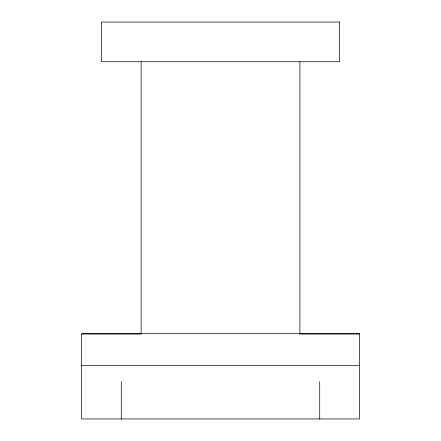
<?xml version="1.0" encoding="UTF-8"?>
<svg xmlns="http://www.w3.org/2000/svg" width="441" height="441" viewBox="0 0 441 441"><rect width="100%" height="100%" fill="white"/><g stroke="black" fill="none" stroke-linecap="round" stroke-linejoin="round"><path stroke-width="0.66" d="M81.585 334.019L141.12 334.019L141.12 61.74M359.415 334.019L299.88 334.019L299.88 61.74M81.585 365.572L359.415 365.572M319.725 381.625L319.725 418.95M121.275 381.625L121.275 418.95M339.57 22.05L101.43 22.05L101.43 61.74L339.57 61.74L339.57 22.05M359.415 333.694L81.585 333.694L81.585 418.95L359.415 418.95L359.415 333.694"/></g></svg>
